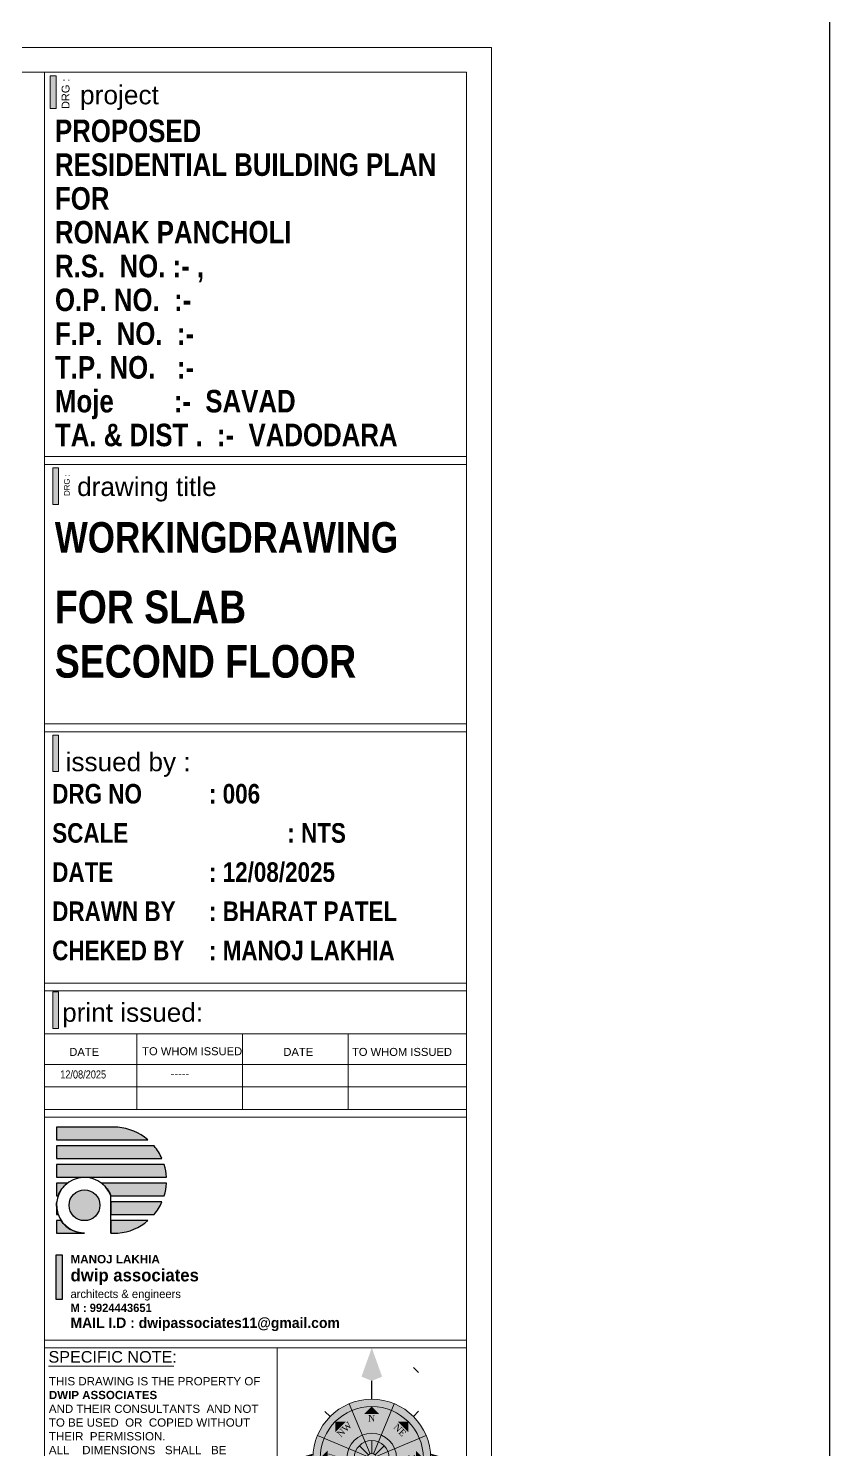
# Model space of a CAD drawing. Header units: millimetres. Extents: x 56222 to 163527, y -177397 to -121287.
# Drawn here: x 159826.8 to 160052.9, y -176637.9 to -176236.8 of the extents above; entities that cross this region are included whole.
import ezdxf
from ezdxf.enums import TextEntityAlignment as Align

# ---------------------------------------------------------------- set-up
doc = ezdxf.new("R2010")
doc.units = ezdxf.units.MM
doc.header["$MEASUREMENT"] = 0
for name, color, linetype, lineweight in [('plot boundary', 26, 'Continuous', 30), ('STAIRCASE', 45, 'Continuous', 25), ('X_SHEET', 7, 'Continuous', 9)]:
    doc.layers.add(name, color=color, linetype=linetype, lineweight=lineweight)
doc.styles.add("AR_0'-0", font='arial.ttf')
doc.styles.add('AR_6', font='arial.ttf', dxfattribs={"height": 6})
doc.styles.add("Cn_BT_0'-0", font='swissc.ttf')
doc.styles.add('DUTCH801', font='dutcheb.ttf', dxfattribs={"height": 6.5})
doc.styles.add('KATHA', font='swissc.ttf')
doc.styles.get("Standard").update_dxf_attribs({"font": 'arial.ttf', "height": 6})

# ---------------------------------------------------------------- blocks, each defined once
blk = doc.blocks.new('NORTH')
h = blk.add_hatch(color=9)
h.set_gradient(color1=(201, 201, 201), color2=(237, 237, 237), one_color=1, tint=0.9300000071525574, name='SPHERICAL')
edge = h.paths.add_edge_path()
edge.add_arc((329168.3621632035, -156620.0577519589), 24.14051075117318, 0, 360)
at = {"layer": 'X_SHEET'}
for color, points in [(224, [(329168.3937840788, -156574.8264257577), (329168.3734990569, -156588.3563374316), (329164.1479372866, -156586.6587594029)]), (230, [(329172.604132083, -156586.6714375416), (329168.3734990569, -156588.3563374316), (329168.3937840788, -156574.8264257577)]), (47, [(329165.3133689479, -156601.9569072046), (329168.3621632043, -156598.9172412079), (329171.4018292008, -156601.9660354646)]), (47, [(329153.429538835, -156609.3919497874), (329153.4359934898, -156605.0867582552), (329157.7411850221, -156605.0932129096)]), (47, [(329179.0279653758, -156605.1251275897), (329183.333156908, -156605.1315822445), (329183.3267022532, -156609.4367737767)]), (224, [(329143.4240205843, -156619.9287936278), (329144.2671044365, -156618.2362868549), (329138.3503037065, -156619.9364005112)]), (230, [(329144.2721756926, -156621.6187647733), (329143.4240205843, -156619.9287936278), (329138.3503037065, -156619.9364005112)]), (47, [(329147.2216738365, -156620.0292261466), (329150.2704680939, -156616.9895601498), (329150.2613398336, -156623.078020403)]), (47, [(329186.4538796975, -156623.0974179562), (329186.4630079575, -156617.0089577027), (329189.502673954, -156620.0577519591)]), (230, [(329192.4521507145, -156621.6187647733), (329193.3003058228, -156619.9287936278), (329198.3740227006, -156619.9364005112)]), (224, [(329193.3003058228, -156619.9287936278), (329192.4572219706, -156618.2362868549), (329198.3740227006, -156619.9364005112)]), (47, [(329153.3911695001, -156634.9839216731), (329153.3976241551, -156630.6787301413), (329157.6963610327, -156634.9903763278)]), (47, [(329178.9831413864, -156635.0222910077), (329183.2947875729, -156630.7235541302), (329183.2883329185, -156635.0287456625)]), (47, [(329171.3792621133, -156638.1585729527), (329165.2908018605, -156638.149444693), (329168.3304678571, -156641.1982389501)]), (230, [(329166.6755984594, -156644.1335473365), (329168.3655696049, -156644.9817024448), (329168.3579627215, -156650.0554193226)]), (224, [(329168.3655696049, -156644.9817024448), (329170.0580763778, -156644.1386185926), (329168.3579627215, -156650.0554193226)])]:
    blk.add_hatch(color=color, dxfattribs=at).paths.add_polyline_path(points)
at = {"color": 254, "lineweight": 5}
for p, q in [((329185.432082057, -156582.8466500555), (329187.5534024005, -156584.9679703991)), ((329167.0348499589, -156618.7304387143), (329163.2884406234, -156614.9840293787)), ((329168.3621632035, -156618.1806475668), (329168.3621632035, -156612.8824246743)), ((329169.6894764482, -156618.7304387143), (329173.4358857837, -156614.9840293787)), ((329166.4850588114, -156620.0577519589), (329161.186835919, -156620.0577519589)), ((329167.0348499589, -156621.3850652036), (329163.2884406234, -156625.1314745391)), ((329168.3621632035, -156621.934856351), (329168.3621632035, -156627.2330792435)), ((329169.6894764482, -156621.3850652036), (329173.4358857837, -156625.1314745391)), ((329170.2392675956, -156620.0577519589), (329175.5374904882, -156620.0577519589))]:
    blk.add_line(p, q, dxfattribs=at)
at = {"color": 250, "lineweight": 9}
for p, q in [((329167.6438264519, -156618.3235336306), (329159.1239896908, -156597.7548281713)), ((329169.0804999553, -156618.3235336306), (329177.6003367161, -156597.7548281712)), ((329151.3035802034, -156602.9878331054), (329149.1822598599, -156600.8665127618)), ((329185.432082057, -156602.9878331054), (329187.5534024005, -156600.8665127618)), ((329146.0592394161, -156610.8195784457), (329166.6279448753, -156619.3394152072)), ((329170.0963815318, -156619.3394152072), (329190.665086991, -156610.8195784457)), ((329146.0592394161, -156629.2959254722), (329166.6279448753, -156620.7760887106)), ((329159.1239896906, -156642.3606757465), (329167.643826452, -156621.7919702872)), ((329177.6003367164, -156642.3606757465), (329169.0804999552, -156621.7919702872)), ((329170.0963815318, -156620.7760887106), (329190.665086991, -156629.2959254722)), ((329151.3035802034, -156637.1276708124), (329149.1822598599, -156639.248991156)), ((329185.432082057, -156637.1276708124), (329187.5534024005, -156639.248991156))]:
    blk.add_line(p, q, dxfattribs=at)
at = {"color": 1}
blk.add_line((329171.108042077, -156626.6868899763), (329169.0804999553, -156621.7919702872), dxfattribs=at)
at = {"lineweight": 9}
for radius in [24.14051075117318, 21.14051075117984, 10.17532728460417, 7.17532728461083, 1.877104392100591]:
    blk.add_circle((329168.3621632035, -156620.0577519589), radius, dxfattribs=at)
at = {"layer": 'X_SHEET', "color": 29, "linetype": 'Continuous', "lineweight": 25}
blk.add_line((329168.3621632035, -156595.9172412077), (329168.3734990569, -156588.3563374316), dxfattribs=at)
at = {"layer": 'X_SHEET', "color": 26, "linetype": 'ByBlock', "lineweight": -2, "style": 'DUTCH801'}
for s, rotation, p in [('N', 359.9140980894007, (329168.303544484, -156602.3570721998)), ('NW', 44.91409808832454, (329156.1914607405, -156607.3916111174)), ('SE', 44.91409808832454, (329178.9328209858, -156630.5113682479)), ('S', 359.9140980894007, (329168.4133798605, -156634.9479959616))]:
    blk.add_text(s, height=2.7, rotation=rotation, dxfattribs=at).set_placement(p, align=Align.TOP_CENTER)
for s, rotation, p in [('NE', 314.9140980888976, (329178.9289929538, -156609.5513213008)), ('W', 89.91409808963222, (329153.4522928761, -156619.9590685183)), ('E', 89.91409808963222, (329186.0556431458, -156619.7610153191)), ('SW', 314.9140980888976, (329156.3279463934, -156632.6537724308))]:
    blk.add_text(s, height=2.7, rotation=rotation, dxfattribs=at).set_placement(p, align=Align.CENTER)
blk = doc.blocks.new('logo')
at = {"layer": 'STAIRCASE', "linetype": 'Continuous', "ltscale": 15}
h = blk.add_hatch(color=0, dxfattribs=at)
edge = h.paths.add_edge_path()
edge.add_line((52190.17701092365, -8438.837444591703), (52131.53455873378, -8438.837444591703))
edge.add_line((52131.53455873378, -8438.837444591703), (52131.53455873378, -8450.837444591703))
edge.add_line((52131.53455873378, -8450.837444591703), (52219.13353665334, -8450.837444591703))
edge.add_arc((52186.07938607487, -8489.66187546931), 50.98934499907119, 49.58975698155604, 85.39060465791819)
edge = h.paths.add_edge_path()
edge.add_line((52225.03581458451, -8456.763395546865), (52131.53455873378, -8456.763395546865))
edge.add_line((52131.53455873378, -8456.763395546865), (52131.53455873378, -8468.763395546865))
edge.add_line((52131.53455873378, -8468.763395546865), (52232.58924352859, -8468.763395546865))
edge.add_arc((52186.07938607487, -8489.66187546932), 50.98934499907353, 24.19602448674761, 40.1808997135473)
edge = h.paths.add_edge_path()
edge.add_line((52234.82091538775, -8474.689346502026), (52131.53455873378, -8474.689346502026))
edge.add_line((52131.53455873378, -8474.689346502026), (52131.53455873378, -8486.689346502026))
edge.add_line((52131.53455873378, -8486.689346502026), (52236.98201248032, -8486.689346502026))
edge.add_arc((52186.07938607487, -8489.661875469319), 50.98934499907579, 3.342070423068783, 17.07602453624784)
edge = h.paths.add_edge_path()
edge.add_line((52236.98312466052, -8492.615297457187), (52174.84297450418, -8492.615297457187))
edge.add_arc((52158.31490960281, -8513.686848498464), 26.78035086904048, 19.80006977347449, 51.890136656870425, ccw=False)
edge.add_line((52183.51201567423, -8504.615297457187), (52234.82678061332, -8504.615297457187))
edge.add_arc((52186.07938607487, -8489.66187546931), 50.98934499906755, 342.9464344103156, 356.6794360763926)
edge = h.paths.add_edge_path()
edge.add_line((52232.59782423588, -8510.541248412348), (52183.51201567423, -8510.541248412348))
edge.add_line((52183.51201567423, -8510.541248412348), (52183.51201567423, -8522.541248412348))
edge.add_line((52183.51201567423, -8522.541248412348), (52225.0519422947, -8522.541248412348))
edge.add_arc((52186.07938607487, -8489.66187546933), 50.98934499906079, 319.847196360396, 335.8275113473365)
edge = h.paths.add_edge_path()
edge.add_line((52219.15596601582, -8528.46719936751), (52183.51201567423, -8528.46719936751))
edge.add_line((52183.51201567423, -8528.46719936751), (52183.51201567423, -8540.46719936751))
edge.add_line((52183.51201567423, -8540.46719936751), (52190.40747653529, -8540.46719936751))
edge.add_arc((52186.07938607487, -8489.661875469317), 50.98934499906522, 274.8692539683935, 310.44335165766)
edge = h.paths.add_edge_path()
edge.add_line((52135.98268130251, -8528.46719936751), (52131.53455873377, -8528.46719936751))
edge.add_line((52131.53455873377, -8528.46719936751), (52131.53455873377, -8540.46719936751))
edge.add_line((52131.53455873377, -8540.46719936751), (52158.31490960281, -8540.46719936751))
edge.add_arc((52158.31490960281, -8513.686848498468), 26.78035086904129, 213.4981649148924, 270, ccw=False)
edge = h.paths.add_edge_path()
edge.add_line((52131.53455873377, -8513.686848498492), (52131.53455873377, -8522.541248412348))
edge.add_line((52131.53455873377, -8522.541248412348), (52133.04067776811, -8522.541248412348))
edge.add_arc((52158.31490960281, -8513.686848498477), 26.78035086904143, 180.0000000000311, 199.3070467286024, ccw=False)
edge = h.paths.add_edge_path()
edge.add_line((52131.71994028967, -8510.541248412348), (52131.53455873377, -8510.541248412348))
edge.add_line((52131.53455873377, -8510.541248412348), (52131.53455873377, -8513.686848498484))
edge.add_arc((52158.31490960281, -8513.686848498512), 26.78035086904129, 173.2545084101257, 179.9999999999416, ccw=False)
edge = h.paths.add_edge_path()
edge.add_line((52141.78684470145, -8492.615297457187), (52131.53455873378, -8492.615297457187))
edge.add_line((52131.53455873378, -8492.615297457187), (52131.53455873377, -8504.615297457187))
edge.add_line((52131.53455873377, -8504.615297457187), (52133.11780353139, -8504.615297457187))
edge.add_arc((52158.31490960281, -8513.686848498464), 26.7803508690404, 128.1098633431295, 160.1999302265254, ccw=False)
edge = h.paths.add_edge_path()
edge.add_arc((52158.31490960281, -8513.686848498468), 14.78035086904056, 0, 360)
at = {"layer": 'STAIRCASE', "color": 0, "linetype": 'Continuous', "ltscale": 15}
blk.add_line((52183.51201567423, -8540.46719936751), (52183.51201567423, -8504.615297457187), dxfattribs=at)
for points in [[(52190.17701092365, -8438.837444591703), (52131.53455873378, -8438.837444591703), (52131.53455873378, -8450.837444591703), (52219.13353665334, -8450.837444591703, 0.157493798181066)], [(52225.03581458451, -8456.763395546865), (52131.53455873378, -8456.763395546865), (52131.53455873378, -8468.763395546865), (52232.58924352859, -8468.763395546865, 0.06986049528061673)], [(52234.82091538775, -8474.689346502026), (52131.53455873378, -8474.689346502026), (52131.53455873378, -8486.689346502026), (52236.98201248032, -8486.689346502026, 0.05999751561566156)], [(52141.78684470145, -8492.615297457187), (52131.53455873378, -8492.615297457187), (52131.53455873377, -8504.615297457187), (52133.11780353139, -8504.615297457187, -0.1409416100228862)], [(52236.98312466052, -8492.615297457187), (52174.84297450418, -8492.615297457187, -0.1409416100228862), (52183.51201567423, -8504.615297457187), (52234.82678061332, -8504.615297457187, 0.05999334482245701)], [(52131.71994028967, -8510.541248412348), (52131.53455873377, -8510.541248412348), (52131.53455873377, -8513.686848498484, -0.02944126149860299)], [(52131.53455873377, -8513.686848498492), (52131.53455873377, -8522.541248412348), (52133.04067776811, -8522.541248412348, -0.08444273766313098)], [(52232.59782423588, -8510.541248412348), (52183.51201567423, -8510.541248412348), (52183.51201567423, -8522.541248412348), (52225.0519422947, -8522.541248412348, 0.06984050039736454)], [(52135.98268130251, -8528.46719936751), (52131.53455873377, -8528.46719936751), (52131.53455873377, -8540.46719936751), (52158.31490960281, -8540.46719936751, -0.251655065199232)], [(52219.15596601582, -8528.46719936751), (52183.51201567423, -8528.46719936751), (52183.51201567423, -8540.46719936751), (52190.40747653529, -8540.46719936751, 0.1564800313930307)]]:
    blk.add_lwpolyline(points, format="xyb", close=True, dxfattribs=at)
blk.add_circle((52158.31490960281, -8513.686848498468), 14.78035086904056, dxfattribs=at)
blk.add_arc((52158.31490960281, -8513.686848498468), 26.78035086904056, 19.8000697734819, 270, dxfattribs=at)

msp = doc.modelspace()

# ---------------------------------------------------------------- hatches: boundary and pattern name
at = {"layer": 'STAIRCASE', "linetype": 'Continuous', "ltscale": 15}
msp.add_hatch(color=251, dxfattribs=at).paths.add_polyline_path([(159834.61619511, -176583.0019551351), (159836.3370477989, -176583.0019551351), (159836.3370477989, -176595.587196007), (159834.61619511, -176595.587196007)])
at = {"layer": 'X_SHEET', "ltscale": 0.25}
h = msp.add_hatch(color=0, dxfattribs=at)
h.dxf.hatch_style = 1
h.paths.add_polyline_path([(159835.2440553791, -176360.8285535806), (159833.6419954849, -176360.8285535806), (159833.6419954849, -176371.1327636649), (159835.2440553791, -176371.1327636649)])
h = msp.add_hatch(color=0, dxfattribs=at)
h.dxf.hatch_style = 1
h.paths.add_polyline_path([(159835.2441433779, -176436.2671085034), (159833.6420834837, -176436.2671085034), (159833.6420834837, -176446.5713185876), (159835.2441433779, -176446.5713185876)])
h = msp.add_hatch(color=0, dxfattribs=at)
h.dxf.hatch_style = 1
h.paths.add_polyline_path([(159835.240711588, -176508.7400238195), (159833.6386516937, -176508.7400238195), (159833.6386516937, -176519.0442339038), (159835.240711588, -176519.0442339038)])

# ---------------------------------------------------------------- linework, layer by layer
at = {"layer": 'plot boundary', "color": 251, "ltscale": 0.25}
msp.add_lwpolyline([(159834.61619511, -176583.0019551351), (159836.3370477989, -176583.0019551351), (159836.3370477989, -176595.587196007), (159834.61619511, -176595.587196007)], close=True, dxfattribs=at)
at = {"layer": 'X_SHEET', "color": 0, "linetype": 'Continuous', "lineweight": 9}
for p, q in [((159831.2952526681, -176520.5627072258), (159950.4344797039, -176520.5627072258)), ((159857.4312025301, -176520.5627072258), (159857.4312025301, -176541.9275796076)), ((159887.2074747012, -176520.5627072258), (159887.2074747012, -176541.9275796076)), ((159916.9730145125, -176520.5627072258), (159916.9730145125, -176541.9275796076)), ((159950.4344797039, -176529.21700951), (159831.2959098818, -176529.21700951)), ((159950.4344797039, -176535.5722945587), (159831.2965845547, -176535.5722945587))]:
    msp.add_line(p, q, dxfattribs=at)
at = {"layer": 'X_SHEET', "linetype": 'Continuous'}
msp.add_line((159832.4749953237, -176614.3798966382), (159867.7917043546, -176614.3798966382), dxfattribs=at)
at = {"layer": 'X_SHEET', "color": 5, "lineweight": 30}
msp.add_lwpolyline([(158012.2568021421, -175925.1836780889), (160052.8524277946, -175925.1836780889), (160052.8524277946, -176843.8702486153), (158012.2568021421, -176843.8702486153)], close=True, dxfattribs=at)
at = {"layer": 'X_SHEET'}
for points in [[(159957.437857948, -176777.0846510917), (159190.2894894702, -176777.0846510917), (159190.2894894702, -176242.1518406088), (159957.437857948, -176242.1518406088)], [(159950.437857948, -176770.0846510917), (159197.2894894702, -176770.0846510917), (159197.2894894702, -176249.1518406088), (159950.437857948, -176249.1518406088)], [(159831.2972592275, -176357.6295612784), (159950.4378221351, -176357.6295612784), (159950.4378661346, -176249.1518406088), (159831.2972592275, -176249.1518406088)], [(159831.2972592275, -176249.1518406088), (159950.4378221351, -176249.1518406088), (159950.4379396814, -176770.0846510917), (159831.2973767738, -176770.0846510917)], [(159950.4378674945, -176359.8371193619), (159831.2972592275, -176359.8371193619), (159831.2972592271, -176433.0864486874), (159950.4378674941, -176433.0864486874)], [(159831.2972592275, -176435.2940067709), (159950.4378674945, -176435.2940067709), (159950.4378674945, -176506.2695013261), (159831.2972592275, -176506.2695013261)], [(159831.2972592275, -176541.9275796076), (159950.4344797039, -176541.9275796076), (159950.4344797039, -176508.4770594096), (159831.2972592275, -176508.4770594096)], [(159831.2972592275, -176544.1351376913), (159950.4378674945, -176544.1351376913), (159950.4378674945, -176607.0035669838), (159831.2972592275, -176607.0035669838)], [(159896.9382250086, -176660.9885604844), (159831.2972592275, -176660.9885604844), (159831.2972592275, -176609.2111250674), (159896.9382250095, -176609.2111250674)], [(159831.2972592275, -176660.9885604844), (159950.4378674945, -176660.9885604844), (159950.4378674945, -176609.2111250674), (159831.2972592275, -176609.2111250674)]]:
    msp.add_lwpolyline(points, close=True, dxfattribs=at)
at = {"layer": 'X_SHEET', "color": 0, "ltscale": 0.25}
for points in [[(159832.9504051012, -176250.2094471958), (159834.586387841, -176250.2094471958), (159834.586387841, -176259.4182908903), (159832.9504051012, -176259.4182908903)], [(159833.6419954849, -176360.8285535807), (159835.2440553791, -176360.8285535807), (159835.2440553791, -176371.1327636651), (159833.6419954849, -176371.1327636651)], [(159833.6420834837, -176436.2671085035), (159835.2441433779, -176436.2671085035), (159835.2441433779, -176446.5713185877), (159833.6420834837, -176446.5713185877)], [(159833.6386516937, -176508.7400238196), (159835.240711588, -176508.7400238196), (159835.240711588, -176519.0442339039), (159833.6386516937, -176519.0442339039)]]:
    msp.add_lwpolyline(points, close=True, dxfattribs=at)
msp.add_solid([(159834.586387841, -176259.4182908903), (159832.9504051012, -176259.4182908903), (159834.586387841, -176250.2094471958), (159832.9504051012, -176250.2094471958)], dxfattribs=at)

# ---------------------------------------------------------------- block references
at = {"xscale": 0.6882641349497078, "yscale": 0.6882641350166523, "zscale": 0.688264134997509, "rotation": 0.02728220589949871}
msp.add_blockref('NORTH', (-66682.39983541367, -68952.26322820221), dxfattribs=at)
at = {"layer": 'STAIRCASE', "color": 251, "linetype": 'Continuous', "xscale": 0.2942633925449627, "yscale": 0.2942633926140843, "zscale": 0.2942633925740976}
msp.add_blockref('logo', (144494.3409609628, -174063.7023935554), dxfattribs=at)

# ---------------------------------------------------------------- texts
at = {"layer": 'plot boundary', "color": 251, "ltscale": 0.25, "insert": (159838.6754611598, -176583.0019551351), "char_height": 3.531160710809478, "attachment_point": 1}
msp.add_mtext('{\\fArial|b1|i0|c0|p34;\\H0.6667x;MANOJ LAKHIA\\fBankGothic Lt BT|b1|i0|c0|p34;\\P\\fBankGothic Md BT|b1|i0|c0|p34;\\H1.5x;dwip associates\\P\\fBankGothic Lt BT|b0|i0|c0|p34;\\H0.6667x;architects & engineers\\P\\fStylus BT|b1|i0|c0|p34;\\H0.9999x;M : 9924443651\\P\\H1.25x;MAIL I.D : dwipassociates11@gmail.com}', dxfattribs=at)
at = {"layer": 'X_SHEET', "color": 0, "ltscale": 0.25, "insert": (159836.1721733183, -176259.5282045187), "char_height": 2.211990851446982, "width": 9.483906997549461, "attachment_point": 1, "rotation": 89.99999999999994, "style": "AR_0'-0"}
msp.add_mtext('DRG :', dxfattribs=at)
at = {"layer": 'X_SHEET', "color": 0, "ltscale": 0.25, "attachment_point": 1}
for s, insert, char_height, style in [('{\\fSwis721 Ex BT|b0|i0|c0|p34;project}', (159841.3573209189, -176252.8922319644), 5.308778043472762, 'AR_6'), ('{\\fSwis721 Cn BT|b1|i0|c0|p34;FOR SLAB\\PSECOND FLOOR}', (159834.2608133103, -176395.4681565362), 9.214445340379667, 'KATHA')]:
    msp.add_mtext(s, dxfattribs=dict(at, insert=insert, char_height=char_height, style=style))
at = {"layer": 'X_SHEET', "color": 0, "linetype": 'Continuous', "attachment_point": 1, "style": "Cn_BT_0'-0"}
for s, insert, char_height, line_spacing_factor in [('{\\fSwis721 Cn BT|b1|i0|c0|p34;PROPOSED\\PRESIDENTIAL BUILDING PLAN\\PFOR\\P\\C5;RONAK PANCHOLI  \\C1; \\C29;\\P\\C0;R.S.  NO. :- , \\PO.P. NO.  :-      \\PF.P.  NO.  :-          \\PT.P. NO.   :-  \\PMoje ^I    :-  SAVAD\\PTA. & DIST .  :-  VADODARA}', (159834.2900992176, -176262.5118541482), 6.357435065568658, 0.9), ('\\A1;{\\fSwis721 Cn BT|b1|i0|c0|p34;DRG NO ^I: 006\\PSCALE ^I^I: NTS\\PDATE ^I^I: 12/08/2025\\P\\A0;DRAWN BY ^I: BHARAT PATEL\\PCHEKED BY ^I: MANOJ LAKHIA}', (159833.5115294345, -176450.0452414996), 5.5286672042278, 1.2)]:
    msp.add_mtext(s, dxfattribs=dict(at, insert=insert, char_height=char_height, line_spacing_factor=line_spacing_factor))
at = {"layer": 'X_SHEET', "color": 0, "ltscale": 0.25, "insert": (159836.8482409014, -176368.7444556652), "char_height": 1.584051861588985, "attachment_point": 1, "rotation": 89.99999999999994}
msp.add_mtext('DRG :', dxfattribs=at)
at = {"layer": 'X_SHEET', "color": 0, "ltscale": 0.25, "char_height": 5.280172871963283, "attachment_point": 1}
for s, insert in [('{\\fSwis721 Ex BT|b0|i0|c0|p34;drawing title}', (159840.5370195481, -176363.4871824325)), ('issued by :', (159837.296957115, -176441.1738090672)), ('{\\fArial|b0|i0|c0|p34;print issued:}', (159836.3196082055, -176511.9078123902))]:
    msp.add_mtext(s, dxfattribs=dict(at, insert=insert))
at = {"layer": 'X_SHEET', "ltscale": 0.25, "insert": (159834.2608133103, -176376.1342330266), "char_height": 8.600148984354357, "attachment_point": 1, "style": 'KATHA'}
msp.add_mtext('{\\fSwis721 Cn BT|b1|i0|c0|p34;WORKINGDRAWING}', dxfattribs=at)
at = {"layer": 'X_SHEET', "color": 0, "linetype": 'Continuous', "attachment_point": 1}
for s, insert, char_height in [('{\\fArial|b0|i0|c0|p34;DATE}', (159838.3322054244, -176524.5569842756), 2.258419395243443), ('{\\fArial|b0|i0|c0|p34;TO WHOM ISSUED}', (159858.8995542372, -176524.3626484855), 2.258419395243443), ('{\\fArial|b0|i0|c0|p34;DATE}', (159898.7398349968, -176524.5569842756), 2.258419395243443), ('{\\fArial|b0|i0|c0|p34;TO WHOM ISSUED}', (159918.0955990391, -176524.5569842756), 2.258419395243443), ('{\\fArial|b0|i0|c0|p34;-----}', (159866.9209708561, -176530.7179335342), 2.258419395243443), ('THIS DRAWING IS THE PROPERTY OF \\P{\\fArial|b1|i0|c0|p34;\\C59;DWIP ASSOCIATES\\C29; \\fArial|b0|i0|c0|p34;\\P}AND THEIR CONSULTANTS  AND NOT \\PTO BE USED  OR  COPIED WITHOUT \\PTHEIR  PERMISSION.\\PALL    DIMENSIONS   SHALL   BE   \\PCHECKED   &   CORELATED   WITH   \\PTHE STRUCTURAL   DRAWING   AND   \\PAMBIGUITY   SHALL   BE    IMMEDIATELY \\PBROUGHT TO THE NOTICE OF THE \\PARCHITECT BEFORE COMMENCEMENT', (159832.5644480222, -176617.4788095352), 2.330296609741346)]:
    msp.add_mtext(s, dxfattribs=dict(at, insert=insert, char_height=char_height))
at = {"layer": 'X_SHEET', "color": 0, "linetype": 'Continuous', "insert": (159835.765893279, -176530.9122693243), "char_height": 2.258419395243443, "attachment_point": 1, "style": 'KATHA'}
msp.add_mtext('12/08/2025', dxfattribs=at)
at = {"layer": 'X_SHEET', "linetype": 'Continuous', "insert": (159832.4593998089, -176610.1298536557), "char_height": 3.262161348684978, "attachment_point": 1}
msp.add_mtext('SPECIFIC NOTE:', dxfattribs=at)

doc.saveas('drawing.dxf')
